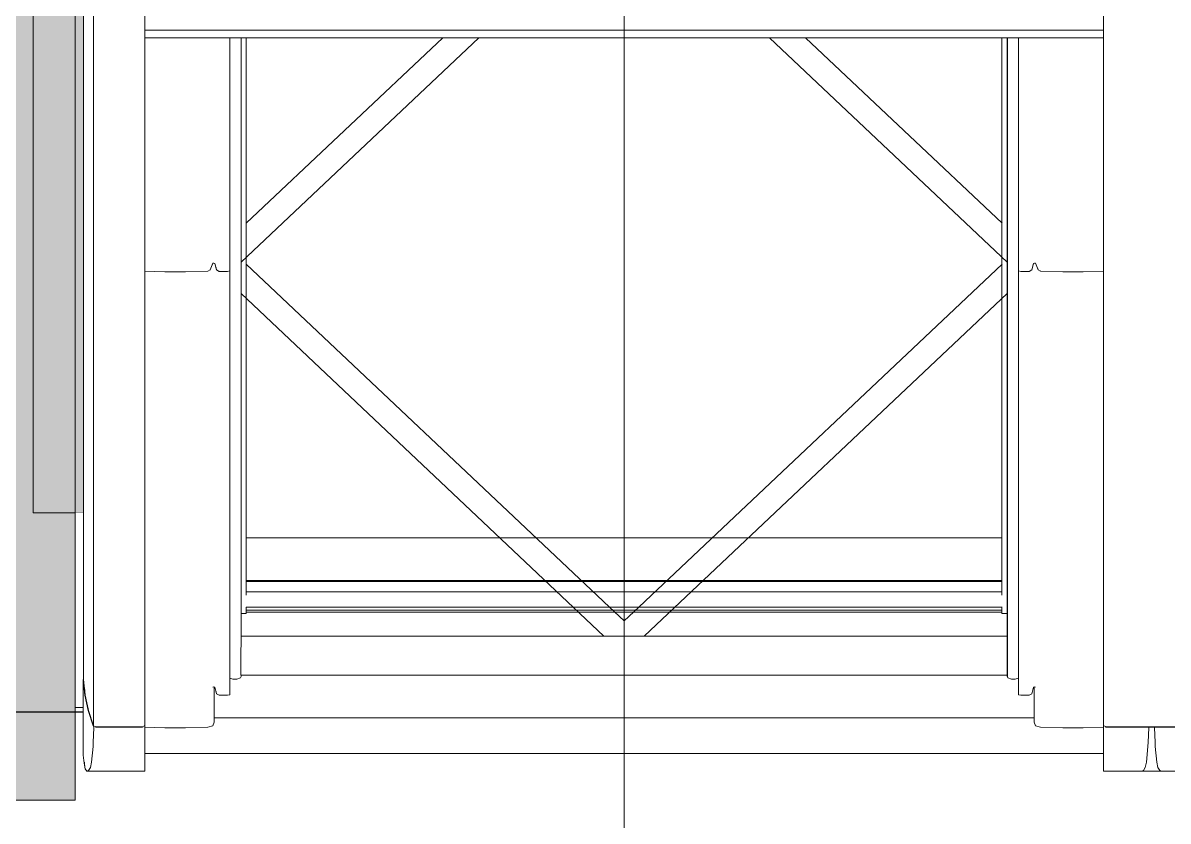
# Model space of a CAD drawing. Header units: metres. Extents: x -208 to 1512, y -277 to 123.
# Drawn here: x 16.169 to 17.07, y -15.087 to -14.458 of the extents above; entities that cross this region are included whole.
import ezdxf

# ---------------------------------------------------------------- set-up
doc = ezdxf.new("R2010")
doc.units = ezdxf.units.M
doc.header["$MEASUREMENT"] = 0
doc.linetypes.add('Baufluchtlinie', pattern=[2.6, 1.6, -1])
doc.linetypes.add('Wipeout_Contour', pattern=[1, 0, -1])
for name, color, linetype in [('325 Dachfenster', 7, 'Continuous'), ('330 Dachaufbau', 7, 'Continuous'), ('Neubau_840 Baulinien', 7, 'Continuous')]:
    doc.layers.add(name, color=color, linetype=linetype)

# ---------------------------------------------------------------- blocks, each defined once
blk = doc.blocks.new('DF Marker 27[472]_4', base_point=(16.64185, -14.94126))
at = {"layer": '325 Dachfenster', "color": 7, "linetype": 'Continuous', "lineweight": 13}
blk.add_line((16.64185, -18.69751), (16.64185, -13.04971), dxfattribs=at)
blk = doc.blocks.new('VELUX SlopeRoofBundle[11]_4')
at = {"color": 254, "linetype": 'Wipeout_Contour', "lineweight": 0, "ltscale": 130.984007}
blk.add_wipeout([(16.22435, -14.43984), (16.22435, -15.01151), (16.22615, -15.01247), (16.22615, -14.44058), (16.22469, -14.44058), (16.2246, -14.4405)], dxfattribs=at).dxf.layer = '325 Dachfenster'
at = {"color": 254, "linetype": 'Wipeout_Contour', "lineweight": 0, "ltscale": 87.373112}
blk.add_wipeout([(16.26465, -14.65366), (16.28055, -14.65417), (16.28055, -14.46976), (16.26465, -14.46976)], dxfattribs=at).dxf.layer = '325 Dachfenster'
at = {"color": 254, "linetype": 'Wipeout_Contour', "lineweight": 0, "ltscale": 87.471091}
blk.add_wipeout([(16.29675, -14.46976), (16.29675, -14.65417), (16.31435, -14.6536), (16.31435, -14.46976)], dxfattribs=at).dxf.layer = '325 Dachfenster'
at = {"color": 254, "linetype": 'Wipeout_Contour', "lineweight": 0, "ltscale": 87.535307}
blk.add_wipeout([(16.32315, -14.46976), (16.32315, -14.65389), (16.32975, -14.65389), (16.32975, -14.46976)], dxfattribs=at).dxf.layer = '325 Dachfenster'
at = {"color": 254, "linetype": 'Wipeout_Contour', "lineweight": 0, "ltscale": 176.766654}
blk.add_wipeout([(16.33995, -14.97371), (16.34045, -14.97286), (16.34045, -14.97173), (16.34035, -14.97173), (16.34035, -14.94988), (16.34045, -14.94961), (16.34045, -14.46976), (16.33995, -14.46976)], dxfattribs=at).dxf.layer = '325 Dachfenster'
at = {"color": 254, "linetype": 'Wipeout_Contour', "lineweight": 0, "ltscale": 182.686808}
blk.add_wipeout([(16.94375, -14.46976), (16.94325, -14.46976), (16.94325, -14.94961), (16.94335, -14.94988), (16.94335, -14.97173), (16.94325, -14.97173), (16.94325, -14.97286), (16.94375, -14.97371)], dxfattribs=at).dxf.layer = '325 Dachfenster'
at = {"color": 254, "linetype": 'Wipeout_Contour', "lineweight": 0, "ltscale": 89.43352}
blk.add_wipeout([(16.95395, -14.46976), (16.95395, -14.65389), (16.96055, -14.65389), (16.96055, -14.46976)], dxfattribs=at).dxf.layer = '325 Dachfenster'
at = {"color": 254, "linetype": 'Wipeout_Contour', "lineweight": 0, "ltscale": 89.462549}
blk.add_wipeout([(16.96755, -14.46976), (16.96755, -14.65254), (16.96935, -14.6536), (16.96935, -14.46976)], dxfattribs=at).dxf.layer = '325 Dachfenster'
at = {"color": 254, "linetype": 'Wipeout_Contour', "lineweight": 0, "ltscale": 89.595359}
blk.add_wipeout([(17.00315, -14.65417), (17.01905, -14.65366), (17.01905, -14.46976), (17.00315, -14.46976)], dxfattribs=at).dxf.layer = '325 Dachfenster'
at = {"color": 254, "linetype": 'Wipeout_Contour', "lineweight": 0, "ltscale": 132.118581}
blk.add_wipeout([(16.21, -14.84386), (16.21, -14.99705), (16.21615, -14.99705), (16.21615, -14.97514), (16.21635, -14.975), (16.21635, -14.84386)], dxfattribs=at).dxf.layer = '325 Dachfenster'
at = {"color": 254, "linetype": 'Wipeout_Contour', "lineweight": 0, "ltscale": 357.604823}
blk.add_wipeout([(16.26465, -15.02356), (17.01905, -15.02356), (17.01905, -15.01269), (17.00315, -15.0132), (16.98695, -15.0132), (16.96935, -15.01264), (16.96555, -15.01158), (16.96455, -15.00882), (16.96455, -15.00525), (16.31915, -15.00525), (16.31915, -15.00882), (16.31815, -15.01158), (16.31435, -15.01264), (16.29675, -15.0132), (16.28055, -15.0132), (16.26465, -15.01269)], dxfattribs=at).dxf.layer = '325 Dachfenster'
at = {"color": 254, "linetype": 'Wipeout_Contour', "lineweight": 0, "ltscale": 89.750905}
blk.add_wipeout([(16.26465, -15.03311), (16.26465, -15.03339), (17.01905, -15.03339), (17.01905, -15.03311)], dxfattribs=at).dxf.layer = '325 Dachfenster'
at = {"color": 254, "linetype": 'Wipeout_Contour', "lineweight": 0, "ltscale": 113.117119}
blk.add_wipeout([(17.01905, -15.04683), (17.01905, -15.04719), (17.04916, -15.04719), (17.05015, -15.04689), (17.05045, -15.04683)], dxfattribs=at).dxf.layer = '325 Dachfenster'
at = {"layer": '325 Dachfenster', "linetype": 'Continuous', "lineweight": 0, "flags": 128}
blk.add_lwpolyline([(16.21, -14.84386), (16.21, -14.99705)], dxfattribs=at)
at = {"color": 254, "linetype": 'Wipeout_Contour', "lineweight": 0, "ltscale": 108.698697}
blk.add_wipeout([(16.21635, -14.40484), (16.21635, -14.97514), (16.21765, -14.98739), (16.21765, -14.4161), (16.21745, -14.4152)], dxfattribs=at).dxf.layer = '325 Dachfenster'
at = {"color": 254, "linetype": 'Wipeout_Contour', "lineweight": 0, "ltscale": 87.423167}
blk.add_wipeout([(16.28055, -14.46976), (16.28055, -14.65417), (16.29675, -14.65417), (16.29675, -14.46976)], dxfattribs=at).dxf.layer = '325 Dachfenster'
at = {"color": 254, "linetype": 'Wipeout_Contour', "lineweight": 0, "ltscale": 87.496698}
blk.add_wipeout([(16.31435, -14.46976), (16.31435, -14.6536), (16.31615, -14.65254), (16.31615, -14.46976)], dxfattribs=at).dxf.layer = '325 Dachfenster'
at = {"color": 254, "linetype": 'Wipeout_Contour', "lineweight": 0, "ltscale": 87.516751}
blk.add_wipeout([(16.32315, -14.46976), (16.32105, -14.46976), (16.32105, -14.65261), (16.32315, -14.65389)], dxfattribs=at).dxf.layer = '325 Dachfenster'
at = {"color": 254, "linetype": 'Wipeout_Contour', "lineweight": 0, "ltscale": 87.545695}
blk.add_wipeout([(16.32975, -14.46976), (16.32975, -14.65389), (16.33165, -14.65339), (16.33165, -14.46976)], dxfattribs=at).dxf.layer = '325 Dachfenster'
at = {"color": 254, "linetype": 'Wipeout_Contour', "lineweight": 0, "ltscale": 88.007305}
blk.add_wipeout([(16.33715, -14.46976), (16.33715, -14.97484), (16.33995, -14.97371), (16.33995, -14.46976)], dxfattribs=at).dxf.layer = '325 Dachfenster'
at = {"color": 254, "linetype": 'Wipeout_Contour', "lineweight": 0, "ltscale": 89.823947}
blk.add_wipeout([(16.94655, -14.46976), (16.94375, -14.46976), (16.94375, -14.97371), (16.94655, -14.97484)], dxfattribs=at).dxf.layer = '325 Dachfenster'
at = {"color": 254, "linetype": 'Wipeout_Contour', "lineweight": 0, "ltscale": 89.418436}
blk.add_wipeout([(16.95205, -14.65339), (16.95395, -14.65389), (16.95395, -14.46976), (16.95205, -14.46976)], dxfattribs=at).dxf.layer = '325 Dachfenster'
at = {"color": 254, "linetype": 'Wipeout_Contour', "lineweight": 0, "ltscale": 89.441106}
blk.add_wipeout([(16.96055, -14.65389), (16.96265, -14.65261), (16.96265, -14.46976), (16.96055, -14.46976)], dxfattribs=at).dxf.layer = '325 Dachfenster'
at = {"color": 254, "linetype": 'Wipeout_Contour', "lineweight": 0, "ltscale": 89.495183}
blk.add_wipeout([(16.96935, -14.46976), (16.96935, -14.6536), (16.98695, -14.65417), (16.98695, -14.46976)], dxfattribs=at).dxf.layer = '325 Dachfenster'
at = {"color": 254, "linetype": 'Wipeout_Contour', "lineweight": 0, "ltscale": 89.744554}
blk.add_wipeout([(16.26465, -15.03311), (17.01905, -15.03311), (17.01905, -15.02858), (16.26465, -15.02858)], dxfattribs=at).dxf.layer = '325 Dachfenster'
at = {"color": 254, "linetype": 'Wipeout_Contour', "lineweight": 0, "ltscale": 108.688576}
blk.add_wipeout([(16.21765, -14.4161), (16.21765, -14.98739), (16.22035, -14.99956), (16.22035, -14.42797), (16.22015, -14.42737)], dxfattribs=at).dxf.layer = '325 Dachfenster'
at = {"color": 254, "linetype": 'Wipeout_Contour', "lineweight": 0, "ltscale": 87.493076}
blk.add_wipeout([(16.31975, -14.46976), (16.31975, -14.64745), (16.32105, -14.65261), (16.32105, -14.46976)], dxfattribs=at).dxf.layer = '325 Dachfenster'
at = {"color": 254, "linetype": 'Wipeout_Contour', "lineweight": 0, "ltscale": 89.427593}
blk.add_wipeout([(16.96265, -14.46976), (16.96265, -14.65261), (16.96395, -14.64745), (16.96395, -14.46976)], dxfattribs=at).dxf.layer = '325 Dachfenster'
at = {"color": 254, "linetype": 'Wipeout_Contour', "lineweight": 0, "ltscale": 89.548838}
blk.add_wipeout([(16.98695, -14.65417), (17.00315, -14.65417), (17.00315, -14.46976), (16.98695, -14.46976)], dxfattribs=at).dxf.layer = '325 Dachfenster'
at = {"color": 254, "linetype": 'Wipeout_Contour', "lineweight": 0, "ltscale": 88.073161}
blk.add_wipeout([(16.28055, -14.65417), (16.26465, -14.65366), (16.26465, -14.98738), (16.28055, -14.98789)], dxfattribs=at).dxf.layer = '325 Dachfenster'
at = {"color": 254, "linetype": 'Wipeout_Contour', "lineweight": 0, "ltscale": 88.243683}
blk.add_wipeout([(16.32975, -14.98757), (16.33165, -14.98708), (16.33165, -14.65339), (16.32975, -14.65389)], dxfattribs=at).dxf.layer = '325 Dachfenster'
at = {"color": 254, "linetype": 'Wipeout_Contour', "lineweight": 0, "ltscale": 89.73086}
blk.add_wipeout([(16.26465, -15.02689), (17.01905, -15.02689), (17.01905, -15.02462), (16.26465, -15.02462)], dxfattribs=at).dxf.layer = '325 Dachfenster'
at = {"color": 254, "linetype": 'Wipeout_Contour', "lineweight": 0, "ltscale": 87.745315}
blk.add_wipeout([(16.22615, -14.44058), (16.22615, -15.01247), (16.26295, -15.01247), (16.26295, -14.44058)], dxfattribs=at).dxf.layer = '325 Dachfenster'
at = {"color": 254, "linetype": 'Wipeout_Contour', "lineweight": 0, "ltscale": 87.5018}
blk.add_wipeout([(16.31815, -14.64738), (16.31895, -14.64717), (16.31895, -14.46976), (16.31815, -14.46976)], dxfattribs=at).dxf.layer = '325 Dachfenster'
at = {"color": 254, "linetype": 'Wipeout_Contour', "lineweight": 0, "ltscale": 89.445122}
blk.add_wipeout([(16.96395, -14.64745), (16.96475, -14.64717), (16.96475, -14.46976), (16.96395, -14.46976)], dxfattribs=at).dxf.layer = '325 Dachfenster'
at = {"color": 254, "linetype": 'Wipeout_Contour', "lineweight": 0, "ltscale": 88.121322}
blk.add_wipeout([(16.28055, -14.98789), (16.29675, -14.98789), (16.29675, -14.65417), (16.28055, -14.65417)], dxfattribs=at).dxf.layer = '325 Dachfenster'
at = {"color": 254, "linetype": 'Wipeout_Contour', "lineweight": 0, "ltscale": 88.232196}
blk.add_wipeout([(16.32315, -14.98757), (16.32975, -14.98757), (16.32975, -14.65389), (16.32315, -14.65389)], dxfattribs=at).dxf.layer = '325 Dachfenster'
at = {"color": 254, "linetype": 'Wipeout_Contour', "lineweight": 0, "ltscale": 90.115705}
blk.add_wipeout([(16.95395, -14.65389), (16.95395, -14.98757), (16.96055, -14.98757), (16.96055, -14.65389)], dxfattribs=at).dxf.layer = '325 Dachfenster'
at = {"color": 254, "linetype": 'Wipeout_Contour', "lineweight": 0, "ltscale": 89.736153}
blk.add_wipeout([(16.26465, -15.02689), (16.26465, -15.02858), (17.01905, -15.02858), (17.01905, -15.02689)], dxfattribs=at).dxf.layer = '325 Dachfenster'
at = {"color": 254, "linetype": 'Wipeout_Contour', "lineweight": 0, "ltscale": 108.723906}
blk.add_wipeout([(16.22415, -14.43932), (16.22035, -14.42797), (16.22035, -14.99956), (16.22435, -15.01151), (16.22435, -14.43984)], dxfattribs=at).dxf.layer = '325 Dachfenster'
at = {"color": 254, "linetype": 'Wipeout_Contour', "lineweight": 0, "ltscale": 87.799161}
blk.add_wipeout([(16.26295, -14.44058), (16.26295, -15.01247), (16.26465, -15.01121), (16.26465, -14.44058)], dxfattribs=at).dxf.layer = '325 Dachfenster'
at = {"color": 254, "linetype": 'Wipeout_Contour', "lineweight": 0, "ltscale": 87.503992}
blk.add_wipeout([(16.31895, -14.46976), (16.31895, -14.64717), (16.31975, -14.64745), (16.31975, -14.46976)], dxfattribs=at).dxf.layer = '325 Dachfenster'
at = {"color": 254, "linetype": 'Wipeout_Contour', "lineweight": 0, "ltscale": 87.991071}
blk.add_wipeout([(16.33165, -14.46976), (16.33165, -14.97409), (16.33405, -14.97491), (16.33405, -14.46976)], dxfattribs=at).dxf.layer = '325 Dachfenster'
at = {"color": 254, "linetype": 'Wipeout_Contour', "lineweight": 0, "ltscale": 89.447797}
blk.add_wipeout([(16.96475, -14.64717), (16.96555, -14.64738), (16.96555, -14.46976), (16.96475, -14.46976)], dxfattribs=at).dxf.layer = '325 Dachfenster'
at = {"color": 254, "linetype": 'Wipeout_Contour', "lineweight": 0, "ltscale": 90.102151}
blk.add_wipeout([(16.95205, -14.65339), (16.95205, -14.98708), (16.95395, -14.98757), (16.95395, -14.65389)], dxfattribs=at).dxf.layer = '325 Dachfenster'
at = {"color": 254, "linetype": 'Wipeout_Contour', "lineweight": 0, "ltscale": 89.72638}
blk.add_wipeout([(16.26465, -15.02356), (16.26465, -15.02462), (17.01905, -15.02462), (17.01905, -15.02356)], dxfattribs=at).dxf.layer = '325 Dachfenster'
at = {"color": 254, "linetype": 'Wipeout_Contour', "lineweight": 0, "ltscale": 87.482657}
blk.add_wipeout([(16.31615, -14.46976), (16.31615, -14.65254), (16.31815, -14.64738), (16.31815, -14.46976)], dxfattribs=at).dxf.layer = '325 Dachfenster'
at = {"color": 254, "linetype": 'Wipeout_Contour', "lineweight": 0, "ltscale": 88.000827}
blk.add_wipeout([(16.33405, -14.46976), (16.33405, -14.97491), (16.33715, -14.97484), (16.33715, -14.46976)], dxfattribs=at).dxf.layer = '325 Dachfenster'
at = {"color": 254, "linetype": 'Wipeout_Contour', "lineweight": 0, "ltscale": 89.841814}
blk.add_wipeout([(16.94965, -14.46976), (16.94965, -14.97491), (16.95205, -14.97409), (16.95205, -14.46976)], dxfattribs=at).dxf.layer = '325 Dachfenster'
at = {"color": 254, "linetype": 'Wipeout_Contour', "lineweight": 0, "ltscale": 89.437987}
blk.add_wipeout([(16.96555, -14.46976), (16.96555, -14.64738), (16.96755, -14.65254), (16.96755, -14.46976)], dxfattribs=at).dxf.layer = '325 Dachfenster'
at = {"color": 254, "linetype": 'Wipeout_Contour', "lineweight": 0, "ltscale": 110.803736}
blk.add_wipeout([(16.21615, -14.97514), (16.21615, -15.03456), (16.21692, -15.04105), (16.21745, -15.04422), (16.21745, -14.98739)], dxfattribs=at).dxf.layer = '325 Dachfenster'
at = {"color": 254, "linetype": 'Wipeout_Contour', "lineweight": 0, "ltscale": 90.933237}
blk.add_wipeout([(17.05403, -15.02775), (17.01905, -15.02775), (17.01905, -15.04027), (17.05282, -15.04027)], dxfattribs=at).dxf.layer = '325 Dachfenster'
at = {"color": 254, "linetype": 'Wipeout_Contour', "lineweight": 0, "ltscale": 65.794695}
blk.add_wipeout([(16.34045, -14.46976), (16.34045, -14.6465), (16.52759, -14.46976)], dxfattribs=at).dxf.layer = '325 Dachfenster'
at = {"color": 254, "linetype": 'Wipeout_Contour', "lineweight": 0, "ltscale": 89.835046}
blk.add_wipeout([(16.94655, -14.46976), (16.94655, -14.97484), (16.94965, -14.97491), (16.94965, -14.46976)], dxfattribs=at).dxf.layer = '325 Dachfenster'
at = {"color": 254, "linetype": 'Wipeout_Contour', "lineweight": 0, "ltscale": 88.203757}
blk.add_wipeout([(16.31975, -14.64745), (16.31975, -14.98114), (16.32105, -14.9863), (16.32105, -14.65261)], dxfattribs=at).dxf.layer = '325 Dachfenster'
at = {"color": 254, "linetype": 'Wipeout_Contour', "lineweight": 0, "ltscale": 88.170506}
blk.add_wipeout([(16.29675, -14.65417), (16.29675, -14.98789), (16.31435, -14.98732), (16.31435, -14.6536)], dxfattribs=at).dxf.layer = '325 Dachfenster'
at = {"color": 254, "linetype": 'Wipeout_Contour', "lineweight": 0, "ltscale": 90.126849}
blk.add_wipeout([(16.96055, -14.65389), (16.96055, -14.98757), (16.96265, -14.9863), (16.96265, -14.65261)], dxfattribs=at).dxf.layer = '325 Dachfenster'
at = {"color": 254, "linetype": 'Wipeout_Contour', "lineweight": 0, "ltscale": 90.178931}
blk.add_wipeout([(16.96935, -14.6536), (16.96935, -14.98732), (16.98695, -14.98789), (16.98695, -14.65417)], dxfattribs=at).dxf.layer = '325 Dachfenster'
at = {"color": 254, "linetype": 'Wipeout_Contour', "lineweight": 0, "ltscale": 67.189264}
blk.add_wipeout([(16.34045, -14.67124), (16.34045, -14.9409), (16.62598, -14.9409)], dxfattribs=at).dxf.layer = '325 Dachfenster'
at = {"color": 254, "linetype": 'Wipeout_Contour', "lineweight": 0, "ltscale": 133.620136}
blk.add_wipeout([(16.21745, -15.04422), (16.21785, -15.04534), (16.21916, -15.04719), (16.22015, -15.04689), (16.22015, -14.99956), (16.21745, -14.98739)], dxfattribs=at).dxf.layer = '325 Dachfenster'
at = {"color": 254, "linetype": 'Wipeout_Contour', "lineweight": 0, "ltscale": 90.966439}
blk.add_wipeout([(17.01905, -15.04449), (17.01905, -15.04683), (17.05045, -15.04683), (17.05186, -15.04449)], dxfattribs=at).dxf.layer = '325 Dachfenster'
at = {"color": 254, "linetype": 'Wipeout_Contour', "lineweight": 0, "ltscale": 90.122953}
blk.add_wipeout([(16.96265, -14.65261), (16.96265, -14.9863), (16.96395, -14.98114), (16.96395, -14.64745)], dxfattribs=at).dxf.layer = '325 Dachfenster'
at = {"color": 254, "linetype": 'Wipeout_Contour', "lineweight": 0, "ltscale": 88.21747}
blk.add_wipeout([(16.32105, -14.65261), (16.32105, -14.9863), (16.32315, -14.98757), (16.32315, -14.65389)], dxfattribs=at).dxf.layer = '325 Dachfenster'
at = {"color": 254, "linetype": 'Wipeout_Contour', "lineweight": 0, "ltscale": 90.230569}
blk.add_wipeout([(16.98695, -14.65417), (16.98695, -14.98789), (17.00315, -14.98789), (17.00315, -14.65417)], dxfattribs=at).dxf.layer = '325 Dachfenster'
at = {"color": 254, "linetype": 'Wipeout_Contour', "lineweight": 0, "ltscale": 67.351423}
blk.add_wipeout([(16.94325, -14.67124), (16.65773, -14.9409), (16.94325, -14.9409)], dxfattribs=at).dxf.layer = '325 Dachfenster'
at = {"color": 254, "linetype": 'Wipeout_Contour', "lineweight": 0, "ltscale": 88.597703}
blk.add_wipeout([(16.28055, -15.0132), (16.29675, -15.0132), (16.29675, -14.98789), (16.28055, -14.98789)], dxfattribs=at).dxf.layer = '325 Dachfenster'
at = {"color": 254, "linetype": 'Wipeout_Contour', "lineweight": 0, "ltscale": 110.820275}
blk.add_wipeout([(16.21916, -15.04719), (16.26465, -15.04719), (16.26465, -15.04683), (16.22045, -15.04683), (16.22015, -15.04689)], dxfattribs=at).dxf.layer = '325 Dachfenster'
at = {"color": 254, "linetype": 'Wipeout_Contour', "lineweight": 0, "ltscale": 90.949114}
blk.add_wipeout([(17.05282, -15.04027), (17.01905, -15.04027), (17.01905, -15.04449), (17.05186, -15.04449)], dxfattribs=at).dxf.layer = '325 Dachfenster'
at = {"color": 254, "linetype": 'Wipeout_Contour', "lineweight": 0, "ltscale": 177.32428}
blk.add_wipeout([(16.34045, -14.6465), (16.34045, -14.67124), (16.62598, -14.9409), (16.65773, -14.9409), (16.94325, -14.67124), (16.94325, -14.6465), (16.75611, -14.46976), (16.52759, -14.46976)], dxfattribs=at).dxf.layer = '325 Dachfenster'
at = {"color": 254, "linetype": 'Wipeout_Contour', "lineweight": 0, "ltscale": 88.19331}
blk.add_wipeout([(16.31895, -14.64717), (16.31895, -14.98085), (16.31975, -14.98114), (16.31975, -14.64745)], dxfattribs=at).dxf.layer = '325 Dachfenster'
at = {"color": 254, "linetype": 'Wipeout_Contour', "lineweight": 0, "ltscale": 90.133287}
blk.add_wipeout([(16.96755, -14.65254), (16.96555, -14.64738), (16.96555, -14.9811), (16.96755, -14.98626)], dxfattribs=at).dxf.layer = '325 Dachfenster'
at = {"color": 254, "linetype": 'Wipeout_Contour', "lineweight": 0, "ltscale": 90.278193}
blk.add_wipeout([(17.00315, -14.65417), (17.00315, -14.98789), (17.01905, -14.98738), (17.01905, -14.65366)], dxfattribs=at).dxf.layer = '325 Dachfenster'
at = {"color": 254, "linetype": 'Wipeout_Contour', "lineweight": 0, "ltscale": 88.549761}
blk.add_wipeout([(16.26465, -14.98738), (16.26465, -15.01269), (16.28055, -15.0132), (16.28055, -14.98789)], dxfattribs=at).dxf.layer = '325 Dachfenster'
at = {"color": 254, "linetype": 'Wipeout_Contour', "lineweight": 0, "ltscale": 88.561789}
blk.add_wipeout([(16.22045, -15.04683), (16.26465, -15.04683), (16.26465, -15.04449), (16.22186, -15.04449)], dxfattribs=at).dxf.layer = '325 Dachfenster'
at = {"color": 254, "linetype": 'Wipeout_Contour', "lineweight": 0, "ltscale": 113.912011}
blk.add_wipeout([(17.04916, -15.04719), (17.09465, -15.04719), (17.09465, -15.04683), (17.05045, -15.04683), (17.05015, -15.04689)], dxfattribs=at).dxf.layer = '325 Dachfenster'
at = {"layer": '325 Dachfenster', "linetype": 'Continuous', "lineweight": 0, "flags": 128}
for points in [[(16.64185, -14.92902), (16.6304, -14.9182), (16.62066, -14.90901), (16.34442, -14.64812)], [(16.93915, -14.86354), (16.34455, -14.86354)], [(16.93915, -14.89727), (16.34455, -14.89727)], [(16.93915, -14.89805), (16.34455, -14.89805)], [(16.93915, -14.90618), (16.34455, -14.90618)], [(16.93929, -14.9182), (16.34442, -14.9182)], [(16.34455, -14.92294), (16.34455, -14.9182)], [(16.93915, -14.9204), (16.34455, -14.9204)], [(16.93915, -14.92294), (16.93915, -14.9182)], [(16.34045, -14.92315), (16.34435, -14.92315)], [(16.34435, -14.92315), (16.34455, -14.92294)], [(16.93915, -14.92209), (16.34455, -14.92209)], [(16.93935, -14.92315), (16.93915, -14.92294)], [(16.94325, -14.92315), (16.93935, -14.92315)]]:
    blk.add_lwpolyline(points, dxfattribs=at)
at = {"color": 254, "linetype": 'Wipeout_Contour', "lineweight": 0, "ltscale": 90.063145}
blk.add_wipeout([(17.01905, -14.44058), (17.01905, -15.01121), (17.02075, -15.01247), (17.02075, -14.44058)], dxfattribs=at).dxf.layer = '325 Dachfenster'
at = {"color": 254, "linetype": 'Wipeout_Contour', "lineweight": 0, "ltscale": 66.137598}
blk.add_wipeout([(16.75611, -14.46976), (16.94325, -14.6465), (16.94325, -14.46976)], dxfattribs=at).dxf.layer = '325 Dachfenster'
at = {"color": 254, "linetype": 'Wipeout_Contour', "lineweight": 0, "ltscale": 133.724297}
blk.add_wipeout([(16.31895, -14.64717), (16.31815, -14.64738), (16.31815, -14.9811), (16.31825, -14.98107), (16.31825, -14.98104), (16.31895, -14.98085)], dxfattribs=at).dxf.layer = '325 Dachfenster'
at = {"color": 254, "linetype": 'Wipeout_Contour', "lineweight": 0, "ltscale": 90.147222}
blk.add_wipeout([(16.96755, -14.65254), (16.96755, -14.98626), (16.96935, -14.98732), (16.96935, -14.6536)], dxfattribs=at).dxf.layer = '325 Dachfenster'
at = {"color": 254, "linetype": 'Wipeout_Contour', "lineweight": 0, "ltscale": 89.498531}
blk.add_wipeout([(16.34045, -14.9409), (16.34045, -14.94097), (16.94325, -14.94097), (16.94325, -14.9409)], dxfattribs=at).dxf.layer = '325 Dachfenster'
at = {"color": 254, "linetype": 'Wipeout_Contour', "lineweight": 0, "ltscale": 90.695855}
blk.add_wipeout([(16.98695, -14.98789), (16.98695, -15.0132), (17.00315, -15.0132), (17.00315, -14.98789)], dxfattribs=at).dxf.layer = '325 Dachfenster'
at = {"color": 254, "linetype": 'Wipeout_Contour', "lineweight": 0, "ltscale": 88.561674}
blk.add_wipeout([(16.22282, -15.04027), (16.22186, -15.04449), (16.26465, -15.04449), (16.26465, -15.04027)], dxfattribs=at).dxf.layer = '325 Dachfenster'
at = {"color": 254, "linetype": 'Wipeout_Contour', "lineweight": 0, "ltscale": 91.024257}
blk.add_wipeout([(17.05186, -15.04449), (17.05045, -15.04683), (17.09465, -15.04683), (17.09465, -15.04449)], dxfattribs=at).dxf.layer = '325 Dachfenster'
at = {"layer": '325 Dachfenster', "linetype": 'Continuous', "lineweight": 0, "flags": 128}
for points in [[(16.64185, -14.92902), (16.65331, -14.9182), (16.66304, -14.90901), (16.93929, -14.64812)], [(16.33165, -14.65339), (16.32975, -14.65389), (16.32315, -14.65389)]]:
    blk.add_lwpolyline(points, dxfattribs=at)
at = {"color": 254, "linetype": 'Wipeout_Contour', "lineweight": 0, "ltscale": 90.122279}
blk.add_wipeout([(17.02075, -14.44058), (17.02075, -15.01247), (17.05615, -15.01247), (17.05615, -14.44058)], dxfattribs=at).dxf.layer = '325 Dachfenster'
at = {"color": 254, "linetype": 'Wipeout_Contour', "lineweight": 0, "ltscale": 90.119621}
blk.add_wipeout([(16.96395, -14.64745), (16.96395, -14.98114), (16.96475, -14.98085), (16.96475, -14.64717)], dxfattribs=at).dxf.layer = '325 Dachfenster'
at = {"color": 254, "linetype": 'Wipeout_Contour', "lineweight": 0, "ltscale": 88.196597}
blk.add_wipeout([(16.31435, -14.6536), (16.31435, -14.98732), (16.31615, -14.98626), (16.31615, -14.65254)], dxfattribs=at).dxf.layer = '325 Dachfenster'
at = {"color": 254, "linetype": 'Wipeout_Contour', "lineweight": 0, "ltscale": 88.535845}
blk.add_wipeout([(16.22403, -15.02775), (16.22282, -15.04027), (16.26465, -15.04027), (16.26465, -15.02775)], dxfattribs=at).dxf.layer = '325 Dachfenster'
at = {"color": 254, "linetype": 'Wipeout_Contour', "lineweight": 0, "ltscale": 91.024566}
blk.add_wipeout([(17.05186, -15.04449), (17.09465, -15.04449), (17.09465, -15.04027), (17.05282, -15.04027)], dxfattribs=at).dxf.layer = '325 Dachfenster'
at = {"layer": '325 Dachfenster', "linetype": 'Continuous', "lineweight": 0, "flags": 128}
for points in [[(16.26465, -15.03339), (17.01905, -15.03339)], [(17.09465, -15.04719), (17.04916, -15.04719), (17.01905, -15.04719)]]:
    blk.add_lwpolyline(points, dxfattribs=at)
at = {"color": 254, "linetype": 'Wipeout_Contour', "lineweight": 0, "ltscale": 90.231565}
blk.add_wipeout([(17.05615, -15.01247), (17.09295, -15.01247), (17.09295, -14.44058), (17.05615, -14.44058)], dxfattribs=at).dxf.layer = '325 Dachfenster'
at = {"color": 254, "linetype": 'Wipeout_Contour', "lineweight": 0, "ltscale": 88.248559}
blk.add_wipeout([(16.26465, -14.46389), (16.26465, -14.46963), (17.01905, -14.46963), (17.01905, -14.46389)], dxfattribs=at).dxf.layer = '325 Dachfenster'
at = {"color": 254, "linetype": 'Wipeout_Contour', "lineweight": 0, "ltscale": 88.193295}
blk.add_wipeout([(16.31615, -14.98626), (16.31815, -14.9811), (16.31815, -14.64738), (16.31615, -14.65254)], dxfattribs=at).dxf.layer = '325 Dachfenster'
at = {"color": 254, "linetype": 'Wipeout_Contour', "lineweight": 0, "ltscale": 135.504839}
blk.add_wipeout([(16.96555, -14.64738), (16.96475, -14.64717), (16.96475, -14.98085), (16.96545, -14.98104), (16.96545, -14.98107), (16.96555, -14.9811)], dxfattribs=at).dxf.layer = '325 Dachfenster'
at = {"color": 254, "linetype": 'Wipeout_Contour', "lineweight": 0, "ltscale": 90.742374}
blk.add_wipeout([(17.00315, -15.0132), (17.01905, -15.01269), (17.01905, -14.98738), (17.00315, -14.98789)], dxfattribs=at).dxf.layer = '325 Dachfenster'
at = {"color": 254, "linetype": 'Wipeout_Contour', "lineweight": 0, "ltscale": 111.179899}
blk.add_wipeout([(16.22403, -15.02775), (16.26465, -15.02775), (16.26465, -15.01304), (16.22466, -15.01304), (16.22415, -15.02455)], dxfattribs=at).dxf.layer = '325 Dachfenster'
at = {"layer": '325 Dachfenster', "linetype": 'Continuous', "lineweight": 0, "flags": 128}
for points in [[(16.31815, -14.64738), (16.31615, -14.65254)], [(16.31895, -14.64717), (16.31815, -14.64738)], [(16.31975, -14.64745), (16.31895, -14.64717)], [(16.32105, -14.65261), (16.31975, -14.64745)], [(16.96265, -14.65261), (16.96395, -14.64745)], [(16.96395, -14.64745), (16.96475, -14.64717)], [(16.96475, -14.64717), (16.96555, -14.64738)], [(16.96555, -14.64738), (16.96755, -14.65254)], [(16.31435, -14.6536), (16.29675, -14.65417), (16.28055, -14.65417), (16.26465, -14.65366)], [(16.31615, -14.65254), (16.31435, -14.6536)], [(16.32315, -14.65389), (16.32105, -14.65261)], [(16.95205, -14.65339), (16.95395, -14.65389), (16.96055, -14.65389)], [(16.96055, -14.65389), (16.96265, -14.65261)], [(16.96755, -14.65254), (16.96935, -14.6536)], [(16.96935, -14.6536), (16.98695, -14.65417), (17.00315, -14.65417), (17.01905, -14.65366)]]:
    blk.add_lwpolyline(points, dxfattribs=at)
at = {"color": 254, "linetype": 'Wipeout_Contour', "lineweight": 0, "ltscale": 88.228816}
blk.add_wipeout([(16.26465, -14.46042), (17.01905, -14.46042), (17.01905, -14.45811), (16.26465, -14.45811)], dxfattribs=at).dxf.layer = '325 Dachfenster'
at = {"color": 254, "linetype": 'Wipeout_Contour', "lineweight": 0, "ltscale": 88.256129}
blk.add_wipeout([(17.01905, -14.46963), (16.26465, -14.46963), (16.26465, -14.46976), (17.01905, -14.46976)], dxfattribs=at).dxf.layer = '325 Dachfenster'
at = {"color": 254, "linetype": 'Wipeout_Contour', "lineweight": 0, "ltscale": 90.883557}
blk.add_wipeout([(16.96455, -15.00882), (16.96555, -15.01158), (16.96755, -14.98626), (16.96555, -14.98117)], dxfattribs=at).dxf.layer = '325 Dachfenster'
at = {"color": 254, "linetype": 'Wipeout_Contour', "lineweight": 0, "ltscale": 88.645671}
blk.add_wipeout([(16.29675, -14.98789), (16.29675, -15.0132), (16.31435, -15.01264), (16.31435, -14.98732)], dxfattribs=at).dxf.layer = '325 Dachfenster'
at = {"color": 254, "linetype": 'Wipeout_Contour', "lineweight": 0, "ltscale": 88.500064}
blk.add_wipeout([(16.26465, -15.01262), (16.22458, -15.01262), (16.22466, -15.01304), (16.26465, -15.01304)], dxfattribs=at).dxf.layer = '325 Dachfenster'
at = {"color": 254, "linetype": 'Wipeout_Contour', "lineweight": 0, "ltscale": 113.443452}
blk.add_wipeout([(17.01905, -15.01304), (17.01905, -15.02775), (17.05403, -15.02775), (17.05415, -15.02455), (17.05466, -15.01304)], dxfattribs=at).dxf.layer = '325 Dachfenster'
at = {"layer": '325 Dachfenster', "linetype": 'Continuous', "lineweight": 0, "flags": 128}
for points in [[(17.01905, -14.46976), (16.26465, -14.46976)], [(16.52759, -14.46976), (16.34045, -14.6465)], [(16.49914, -14.46976), (16.34442, -14.61588)], [(16.34455, -14.90873), (16.34455, -14.46976)], [(16.75611, -14.46976), (16.94325, -14.6465)], [(16.78456, -14.46976), (16.93929, -14.61588)], [(16.93915, -14.90873), (16.93915, -14.46976)]]:
    blk.add_lwpolyline(points, dxfattribs=at)
at = {"color": 254, "linetype": 'Wipeout_Contour', "lineweight": 0, "ltscale": 88.238943}
blk.add_wipeout([(16.26465, -14.46389), (17.01905, -14.46389), (17.01905, -14.46237), (16.26465, -14.46237)], dxfattribs=at).dxf.layer = '325 Dachfenster'
at = {"color": 254, "linetype": 'Wipeout_Contour', "lineweight": 0, "ltscale": 67.890752}
blk.add_wipeout([(16.96555, -15.01158), (16.96935, -15.01264), (16.96935, -14.98732)], dxfattribs=at).dxf.layer = '325 Dachfenster'
at = {"color": 254, "linetype": 'Wipeout_Contour', "lineweight": 0, "ltscale": 177.648721}
blk.add_wipeout([(16.22015, -14.99956), (16.22015, -15.04689), (16.22045, -15.04683), (16.22186, -15.04449), (16.22282, -15.04027), (16.22403, -15.02775), (16.22415, -15.02455), (16.22415, -15.01151)], dxfattribs=at).dxf.layer = '325 Dachfenster'
at = {"color": 254, "linetype": 'Wipeout_Contour', "lineweight": 0, "ltscale": 67.196772}
blk.add_wipeout([(16.31915, -15.00882), (16.31815, -15.01149), (16.31815, -15.01158)], dxfattribs=at).dxf.layer = '325 Dachfenster'
at = {"color": 254, "linetype": 'Wipeout_Contour', "lineweight": 0, "ltscale": 114.74772}
blk.add_wipeout([(17.01905, -15.01262), (17.05458, -15.01262), (17.05452, -15.01247), (17.02075, -15.01247), (17.01905, -15.01121)], dxfattribs=at).dxf.layer = '325 Dachfenster'
at = {"color": 254, "linetype": 'Wipeout_Contour', "lineweight": 0, "ltscale": 90.999285}
blk.add_wipeout([(17.05282, -15.04027), (17.09465, -15.04027), (17.09465, -15.02775), (17.05403, -15.02775)], dxfattribs=at).dxf.layer = '325 Dachfenster'
at = {"layer": '325 Dachfenster', "linetype": 'Continuous', "lineweight": 0, "flags": 128}
blk.add_lwpolyline([(16.21916, -15.04719), (16.26465, -15.04719)], dxfattribs=at)
at = {"color": 254, "linetype": 'Wipeout_Contour', "lineweight": 0, "ltscale": 88.2344}
blk.add_wipeout([(16.26465, -14.46042), (16.26465, -14.46237), (17.01905, -14.46237), (17.01905, -14.46042)], dxfattribs=at).dxf.layer = '325 Dachfenster'
at = {"color": 254, "linetype": 'Wipeout_Contour', "lineweight": 0, "ltscale": 312.99928}
blk.add_wipeout([(16.21635, -14.975), (16.21615, -14.97514), (16.21745, -14.98739), (16.22015, -14.99956), (16.22415, -15.01151), (16.22458, -15.01262), (16.26465, -15.01262), (16.26465, -15.01121), (16.26295, -15.01247), (16.22615, -15.01247), (16.22435, -15.01151), (16.22035, -14.99956), (16.21765, -14.98739), (16.21635, -14.97514)], dxfattribs=at).dxf.layer = '325 Dachfenster'
at = {"color": 254, "linetype": 'Wipeout_Contour', "lineweight": 0, "ltscale": 156.483467}
blk.add_wipeout([(16.96475, -14.98085), (16.96455, -14.98092), (16.96455, -15.00882), (16.96555, -14.98117), (16.96553, -14.98109), (16.96545, -14.98107), (16.96545, -14.98104)], dxfattribs=at).dxf.layer = '325 Dachfenster'
at = {"color": 254, "linetype": 'Wipeout_Contour', "lineweight": 0, "ltscale": 67.19666}
blk.add_wipeout([(16.31435, -14.98732), (16.31435, -15.01264), (16.31815, -15.01158)], dxfattribs=at).dxf.layer = '325 Dachfenster'
at = {"color": 254, "linetype": 'Wipeout_Contour', "lineweight": 0, "ltscale": 90.855316}
blk.add_wipeout([(17.01905, -15.01304), (17.05466, -15.01304), (17.05458, -15.01262), (17.01905, -15.01262)], dxfattribs=at).dxf.layer = '325 Dachfenster'
at = {"layer": '325 Dachfenster', "linetype": 'Continuous', "lineweight": 0, "flags": 128}
for points in [[(16.21635, -14.97514), (16.21635, -14.40484)], [(16.26465, -15.01121), (16.26465, -14.44058)], [(17.01905, -15.01121), (17.01905, -14.44058)], [(17.01905, -14.46389), (16.26465, -14.46389)], [(16.21615, -14.97514), (16.21635, -14.975)], [(16.21615, -15.03456), (16.21615, -14.97514)], [(16.21615, -14.99705), (16.21, -14.99705)], [(16.26295, -15.01247), (16.26465, -15.01121)], [(16.26465, -15.01121), (16.26465, -15.01262)], [(17.02075, -15.01247), (17.01905, -15.01121)], [(17.01905, -15.01121), (17.01905, -15.01262)], [(16.26465, -15.01262), (16.26465, -15.01304)], [(16.26465, -15.01304), (16.26465, -15.02775), (16.26465, -15.04027), (16.26465, -15.04449), (16.26465, -15.04683), (16.26465, -15.04719)], [(17.01905, -15.01262), (17.01905, -15.01304)], [(17.01905, -15.01304), (17.01905, -15.02775), (17.01905, -15.04027), (17.01905, -15.04449), (17.01905, -15.04683), (17.01905, -15.04719)]]:
    blk.add_lwpolyline(points, dxfattribs=at)
at = {"color": 254, "linetype": 'Wipeout_Contour', "lineweight": 0, "ltscale": 88.484797}
blk.add_wipeout([(16.31815, -14.98117), (16.31615, -14.98626), (16.31815, -15.01149), (16.31915, -15.00882)], dxfattribs=at).dxf.layer = '325 Dachfenster'
at = {"color": 254, "linetype": 'Wipeout_Contour', "lineweight": 0, "ltscale": 67.611698}
blk.add_wipeout([(16.96555, -15.01158), (16.96935, -14.98732), (16.96755, -14.98626)], dxfattribs=at).dxf.layer = '325 Dachfenster'
at = {"color": 254, "linetype": 'Wipeout_Contour', "lineweight": 0, "ltscale": 88.017684}
blk.add_wipeout([(16.22415, -15.01151), (16.22415, -15.02455), (16.22466, -15.01304), (16.22458, -15.01262)], dxfattribs=at).dxf.layer = '325 Dachfenster'
at = {"color": 254, "linetype": 'Wipeout_Contour', "lineweight": 0, "ltscale": 114.263536}
blk.add_wipeout([(17.05403, -15.02775), (17.09465, -15.02775), (17.09465, -15.01304), (17.05466, -15.01304), (17.05415, -15.02455)], dxfattribs=at).dxf.layer = '325 Dachfenster'
at = {"layer": '325 Dachfenster', "linetype": 'Continuous', "lineweight": 0, "flags": 128}
for points in [[(16.22435, -15.01151), (16.22435, -14.43984)], [(16.22458, -15.01262), (16.22415, -15.01151), (16.22015, -14.99956), (16.21745, -14.98739), (16.21615, -14.97514)], [(16.21635, -14.97514), (16.21765, -14.98739), (16.22035, -14.99956), (16.22435, -15.01151)], [(16.22435, -15.01151), (16.22615, -15.01247)], [(16.21615, -15.03456), (16.21692, -15.04105), (16.21745, -15.04422), (16.21785, -15.04534), (16.21916, -15.04719), (16.22015, -15.04689), (16.22045, -15.04683), (16.22186, -15.04449), (16.22282, -15.04027), (16.22403, -15.02775), (16.22415, -15.02455), (16.22466, -15.01304)], [(16.22458, -15.01262), (16.22466, -15.01304)], [(16.22615, -15.01247), (16.26295, -15.01247)]]:
    blk.add_lwpolyline(points, dxfattribs=at)
at = {"color": 254, "linetype": 'Wipeout_Contour', "lineweight": 0, "ltscale": 66.214564}
blk.add_wipeout([(16.31435, -14.98732), (16.31815, -15.01158), (16.31615, -14.98626)], dxfattribs=at).dxf.layer = '325 Dachfenster'
at = {"color": 254, "linetype": 'Wipeout_Contour', "lineweight": 0, "ltscale": 90.644419}
blk.add_wipeout([(16.98695, -14.98789), (16.96935, -14.98732), (16.96935, -15.01264), (16.98695, -15.0132)], dxfattribs=at).dxf.layer = '325 Dachfenster'
at = {"color": 254, "linetype": 'Wipeout_Contour', "lineweight": 0, "ltscale": 90.965524}
blk.add_wipeout([(17.05458, -15.01262), (17.05466, -15.01304), (17.09465, -15.01304), (17.09465, -15.01262)], dxfattribs=at).dxf.layer = '325 Dachfenster'
at = {"layer": '325 Dachfenster', "linetype": 'Continuous', "lineweight": 0, "flags": 128}
blk.add_lwpolyline([(16.96555, -15.01158), (16.96935, -15.01264), (16.98695, -15.0132), (17.00315, -15.0132), (17.01905, -15.01269)], dxfattribs=at)
at = {"color": 254, "linetype": 'Wipeout_Contour', "lineweight": 0, "ltscale": 153.818712}
blk.add_wipeout([(16.31815, -14.98117), (16.31915, -15.00882), (16.31915, -14.98092), (16.31895, -14.98085), (16.31825, -14.98104), (16.31825, -14.98107), (16.31818, -14.98109)], dxfattribs=at).dxf.layer = '325 Dachfenster'
at = {"color": 254, "linetype": 'Wipeout_Contour', "lineweight": 0, "ltscale": 114.217923}
blk.add_wipeout([(17.05452, -15.01247), (17.05458, -15.01262), (17.09465, -15.01262), (17.09465, -15.01121), (17.09295, -15.01247)], dxfattribs=at).dxf.layer = '325 Dachfenster'
at = {"layer": '325 Dachfenster', "linetype": 'Continuous', "lineweight": 0, "flags": 128}
for points in [[(16.31815, -15.01158), (16.31435, -15.01264), (16.29675, -15.0132), (16.28055, -15.0132), (16.26465, -15.01269)], [(17.09295, -15.01247), (17.05615, -15.01247), (17.02075, -15.01247)], [(17.04916, -15.04719), (17.05015, -15.04689), (17.05045, -15.04683), (17.05186, -15.04449), (17.05282, -15.04027), (17.05403, -15.02775), (17.05415, -15.02455), (17.05466, -15.01304)], [(17.05452, -15.01247), (17.05458, -15.01262)], [(17.05458, -15.01262), (17.05466, -15.01304)], [(17.05905, -15.01304), (17.05913, -15.01262)], [(17.05905, -15.01304), (17.05955, -15.02455), (17.05968, -15.02775), (17.06089, -15.04027), (17.06185, -15.04449), (17.06326, -15.04683), (17.06355, -15.04689), (17.06455, -15.04719)], [(17.05919, -15.01247), (17.05913, -15.01262)]]:
    blk.add_lwpolyline(points, dxfattribs=at)
at = {"color": 254, "linetype": 'Wipeout_Contour', "lineweight": 0, "ltscale": 87.229464}
blk.add_wipeout([(16.31815, -14.9811), (16.31615, -14.98626), (16.31815, -14.98117), (16.31818, -14.98109)], dxfattribs=at).dxf.layer = '325 Dachfenster'
at = {"color": 254, "linetype": 'Wipeout_Contour', "lineweight": 0, "ltscale": 89.671839}
blk.add_wipeout([(16.96455, -15.00518), (16.31915, -15.00518), (16.31915, -15.00525), (16.96455, -15.00525)], dxfattribs=at).dxf.layer = '325 Dachfenster'
at = {"color": 254, "linetype": 'Wipeout_Contour', "lineweight": 0, "ltscale": 89.656012}
blk.add_wipeout([(16.96455, -14.99323), (16.31915, -14.99323), (16.31915, -15.00518), (16.96455, -15.00518)], dxfattribs=at).dxf.layer = '325 Dachfenster'
at = {"layer": '325 Dachfenster', "linetype": 'Continuous', "lineweight": 0, "flags": 128}
for points in [[(16.31915, -15.00882), (16.31815, -15.01158)], [(16.96455, -15.00525), (16.31915, -15.00525)], [(16.96455, -15.00882), (16.96555, -15.01158)]]:
    blk.add_lwpolyline(points, dxfattribs=at)
at = {"color": 254, "linetype": 'Wipeout_Contour', "lineweight": 0, "ltscale": 357.893709}
blk.add_wipeout([(16.31915, -14.98092), (16.31915, -14.99323), (16.96455, -14.99323), (16.96455, -14.98092), (16.96395, -14.98114), (16.96265, -14.9863), (16.96055, -14.98757), (16.95395, -14.98757), (16.95205, -14.98708), (16.95205, -14.97866), (16.33165, -14.97866), (16.33165, -14.98708), (16.32975, -14.98757), (16.32315, -14.98757), (16.32105, -14.9863), (16.31975, -14.98114)], dxfattribs=at).dxf.layer = '325 Dachfenster'
at = {"layer": '325 Dachfenster', "linetype": 'Continuous', "lineweight": 0, "flags": 128}
for points in [[(16.31818, -14.98109), (16.31815, -14.98117)], [(16.31825, -14.98104), (16.31895, -14.98085)], [(16.31825, -14.98107), (16.31825, -14.98104)], [(16.31895, -14.98085), (16.31975, -14.98114)], [(16.31915, -14.98092), (16.31915, -15.00882)], [(16.31975, -14.98114), (16.32105, -14.9863)], [(16.32105, -14.9863), (16.32315, -14.98757)], [(16.32315, -14.98757), (16.32975, -14.98757), (16.33165, -14.98708)], [(16.95205, -14.98708), (16.95395, -14.98757), (16.96055, -14.98757)]]:
    blk.add_lwpolyline(points, dxfattribs=at)
at = {"color": 254, "linetype": 'Wipeout_Contour', "lineweight": 0, "ltscale": 312.394361}
blk.add_wipeout([(16.33165, -14.97866), (16.95205, -14.97866), (16.95205, -14.97409), (16.94965, -14.97491), (16.94655, -14.97484), (16.94375, -14.97371), (16.94325, -14.97286), (16.94325, -14.97173), (16.34045, -14.97173), (16.34045, -14.97286), (16.33995, -14.97371), (16.33715, -14.97484), (16.33405, -14.97491), (16.33165, -14.97409)], dxfattribs=at).dxf.layer = '325 Dachfenster'
at = {"color": 254, "linetype": 'Wipeout_Contour', "lineweight": 0, "ltscale": 90.658514}
blk.add_wipeout([(16.96555, -14.9811), (16.96553, -14.98109), (16.96555, -14.98117), (16.96755, -14.98626)], dxfattribs=at).dxf.layer = '325 Dachfenster'
at = {"layer": '325 Dachfenster', "linetype": 'Continuous', "lineweight": 0, "flags": 128}
for points in [[(16.33165, -14.98708), (16.33165, -14.65339), (16.33165, -14.46976)], [(16.95205, -14.98708), (16.95205, -14.65339), (16.95205, -14.46976)], [(16.33405, -14.97491), (16.33165, -14.97409)], [(16.94965, -14.97491), (16.95205, -14.97409)], [(16.96265, -14.9863), (16.96395, -14.98114)], [(16.96395, -14.98114), (16.96475, -14.98085)], [(16.96455, -14.98092), (16.96455, -15.00882)], [(16.96475, -14.98085), (16.96545, -14.98104)], [(16.96545, -14.98104), (16.96545, -14.98107)], [(16.96553, -14.98109), (16.96555, -14.98117)], [(16.96055, -14.98757), (16.96265, -14.9863)]]:
    blk.add_lwpolyline(points, dxfattribs=at)
at = {"color": 254, "linetype": 'Wipeout_Contour', "lineweight": 0, "ltscale": 89.580488}
blk.add_wipeout([(16.34035, -14.97152), (16.34035, -14.97173), (16.94335, -14.97173), (16.94335, -14.97152)], dxfattribs=at).dxf.layer = '325 Dachfenster'
at = {"color": 254, "linetype": 'Wipeout_Contour', "lineweight": 0, "ltscale": 89.566254}
blk.add_wipeout([(16.34035, -14.96091), (16.34035, -14.97152), (16.94335, -14.97152), (16.94335, -14.96091)], dxfattribs=at).dxf.layer = '325 Dachfenster'
at = {"layer": '325 Dachfenster', "linetype": 'Continuous', "lineweight": 0, "flags": 128}
for points in [[(16.33715, -14.97484), (16.33405, -14.97491)], [(16.33995, -14.97371), (16.33715, -14.97484)], [(16.34045, -14.97286), (16.33995, -14.97371)], [(16.34035, -14.97173), (16.34035, -14.97152)], [(16.94335, -14.97173), (16.34035, -14.97173)], [(16.34045, -14.97286), (16.34045, -14.97173)], [(16.94325, -14.97286), (16.94325, -14.97173)], [(16.94325, -14.97286), (16.94375, -14.97371)], [(16.94335, -14.97152), (16.94335, -14.97173)], [(16.94375, -14.97371), (16.94655, -14.97484)], [(16.94655, -14.97484), (16.94965, -14.97491)]]:
    blk.add_lwpolyline(points, dxfattribs=at)
at = {"color": 254, "linetype": 'Wipeout_Contour', "lineweight": 0, "ltscale": 89.546169}
blk.add_wipeout([(16.34035, -14.9566), (16.34035, -14.96091), (16.94335, -14.96091), (16.94335, -14.9566)], dxfattribs=at).dxf.layer = '325 Dachfenster'
at = {"color": 254, "linetype": 'Wipeout_Contour', "lineweight": 0, "ltscale": 89.533711}
blk.add_wipeout([(16.34035, -14.9566), (16.94335, -14.9566), (16.94335, -14.95158), (16.34035, -14.95158)], dxfattribs=at).dxf.layer = '325 Dachfenster'
at = {"color": 254, "linetype": 'Wipeout_Contour', "lineweight": 0, "ltscale": 178.959406}
blk.add_wipeout([(16.34035, -14.94988), (16.34035, -14.95073), (16.94335, -14.95073), (16.94335, -14.94988), (16.94325, -14.94961), (16.94325, -14.94882), (16.34045, -14.94882), (16.34045, -14.94961)], dxfattribs=at).dxf.layer = '325 Dachfenster'
at = {"color": 254, "linetype": 'Wipeout_Contour', "lineweight": 0, "ltscale": 89.525775}
blk.add_wipeout([(16.34035, -14.95158), (16.94335, -14.95158), (16.94335, -14.95073), (16.34035, -14.95073)], dxfattribs=at).dxf.layer = '325 Dachfenster'
at = {"color": 254, "linetype": 'Wipeout_Contour', "lineweight": 0, "ltscale": 89.518126}
blk.add_wipeout([(16.34045, -14.94882), (16.94325, -14.94882), (16.94325, -14.94776), (16.34045, -14.94776)], dxfattribs=at).dxf.layer = '325 Dachfenster'
at = {"color": 254, "linetype": 'Wipeout_Contour', "lineweight": 0, "ltscale": 89.515852}
blk.add_wipeout([(16.34045, -14.94712), (16.34045, -14.94776), (16.94325, -14.94776), (16.94325, -14.94712)], dxfattribs=at).dxf.layer = '325 Dachfenster'
at = {"color": 254, "linetype": 'Wipeout_Contour', "lineweight": 0, "ltscale": 89.51405}
blk.add_wipeout([(16.34045, -14.94642), (16.34045, -14.94712), (16.94325, -14.94712), (16.94325, -14.94642)], dxfattribs=at).dxf.layer = '325 Dachfenster'
at = {"color": 254, "linetype": 'Wipeout_Contour', "lineweight": 0, "ltscale": 89.505937}
blk.add_wipeout([(16.34045, -14.94097), (16.34045, -14.94642), (16.94325, -14.94642), (16.94325, -14.94097)], dxfattribs=at).dxf.layer = '325 Dachfenster'
at = {"layer": '325 Dachfenster', "linetype": 'Continuous', "lineweight": 0}
blk.add_line((16.64185, -18.69751), (16.64185, -13.04971), dxfattribs=at)
at = {"layer": '325 Dachfenster', "linetype": 'Continuous', "lineweight": 0, "flags": 128}
for points in [[(16.34045, -14.94961), (16.34045, -14.46976)], [(16.94325, -14.94961), (16.94325, -14.46976)], [(16.62598, -14.9409), (16.34045, -14.67124)], [(16.65773, -14.9409), (16.94325, -14.67124)], [(16.94325, -14.9409), (16.34045, -14.9409)], [(16.94325, -14.94097), (16.34045, -14.94097)], [(16.34035, -14.97152), (16.34035, -14.96091), (16.34035, -14.9566), (16.34035, -14.95158), (16.34035, -14.95073), (16.34035, -14.94988)], [(16.94335, -14.94988), (16.94335, -14.95073), (16.94335, -14.95158), (16.94335, -14.9566), (16.94335, -14.96091), (16.94335, -14.97152)]]:
    blk.add_lwpolyline(points, dxfattribs=at)
at = {"layer": '325 Dachfenster', "color": 7, "lineweight": 13}
blk.add_blockref('DF Marker 27[472]_4', (16.64185, -14.94126), dxfattribs=at)
blk = doc.blocks.new('Dachfläche_23_4', base_point=(17.93685, -14.84386))
at = {"layer": '325 Dachfenster', "linetype": 'Continuous', "lineweight": 0, "true_color": 0x000000}
blk.add_hatch(color=18, dxfattribs=at).paths.add_polyline_path([(16.17685, -14.22551), (16.17685, -14.84386), (16.21635, -14.84386), (16.21635, -14.40484), (16.21615, -14.40295), (16.21615, -14.40294), (16.21555, -14.39979), (16.21425, -14.38588), (16.21425, -14.37759), (16.21425, -14.36991), (16.21422, -14.29683), (16.21422, -14.28644), (16.21422, -14.28437), (16.21422, -14.22551)])
at = {"layer": '325 Dachfenster', "color": 7, "linetype": 'Continuous', "lineweight": 13, "true_color": 0xf4f4f4, "flags": 128}
for points in [[(16.17685, -14.84386), (16.17685, -14.22551)], [(16.21635, -14.84386), (16.17685, -14.84386)]]:
    blk.add_lwpolyline(points, dxfattribs=at)
at = {"layer": '325 Dachfenster', "linetype": 'Continuous', "lineweight": 0}
blk.add_blockref('VELUX SlopeRoofBundle[11]_4', (0, 0), dxfattribs=at)
blk = doc.blocks.new('Dachfläche_28_4', base_point=(12.55, -13.58499))
at = {"layer": '330 Dachaufbau', "linetype": 'Continuous', "lineweight": 0, "true_color": 0x000000}
blk.add_hatch(color=18, dxfattribs=at).paths.add_polyline_path([(18.95005, -10.49457), (18.50784, -10.49457), (18.50784, -11.155), (18.49988, -11.155), (18.49988, -13.58499), (12.55, -13.58499), (12.55, -15.07), (13.745, -15.07), (13.745, -14.22801), (15.495, -14.22801), (15.495, -15.07), (16.21, -15.07), (16.21, -14.22801), (17.96, -14.22801), (17.96, -15.07), (18.9348, -15.07)])
at = {"layer": '330 Dachaufbau', "color": 7, "linetype": 'Continuous', "lineweight": 18, "flags": 128}
for points in [[(16.21, -14.22801), (16.21, -15.07)], [(16.21, -15.07), (15.495, -15.07)]]:
    blk.add_lwpolyline(points, dxfattribs=at)

msp = doc.modelspace()

# ---------------------------------------------------------------- linework, layer by layer
at = {"layer": 'Neubau_840 Baulinien', "color": 1, "linetype": 'Baufluchtlinie', "lineweight": 25, "true_color": 0xfb0106}
msp.add_lwpolyline([(-18.95164, -14.89257), (0, -15), (18.98764, -15.00055), (37.97609, -15.01591)], dxfattribs=at)

# ---------------------------------------------------------------- next in the draw order: block references
at = {"layer": '325 Dachfenster', "color": 7, "linetype": 'Continuous', "lineweight": 13, "true_color": 0xf4f4f4}
msp.add_blockref('Dachfläche_23_4', (17.93685, -14.84386), dxfattribs=at)

# ---------------------------------------------------------------- next in the draw order: block references
at = {"layer": '330 Dachaufbau', "color": 7, "linetype": 'Continuous', "lineweight": 18}
msp.add_blockref('Dachfläche_28_4', (12.55, -13.58499), dxfattribs=at)

doc.saveas('drawing.dxf')
